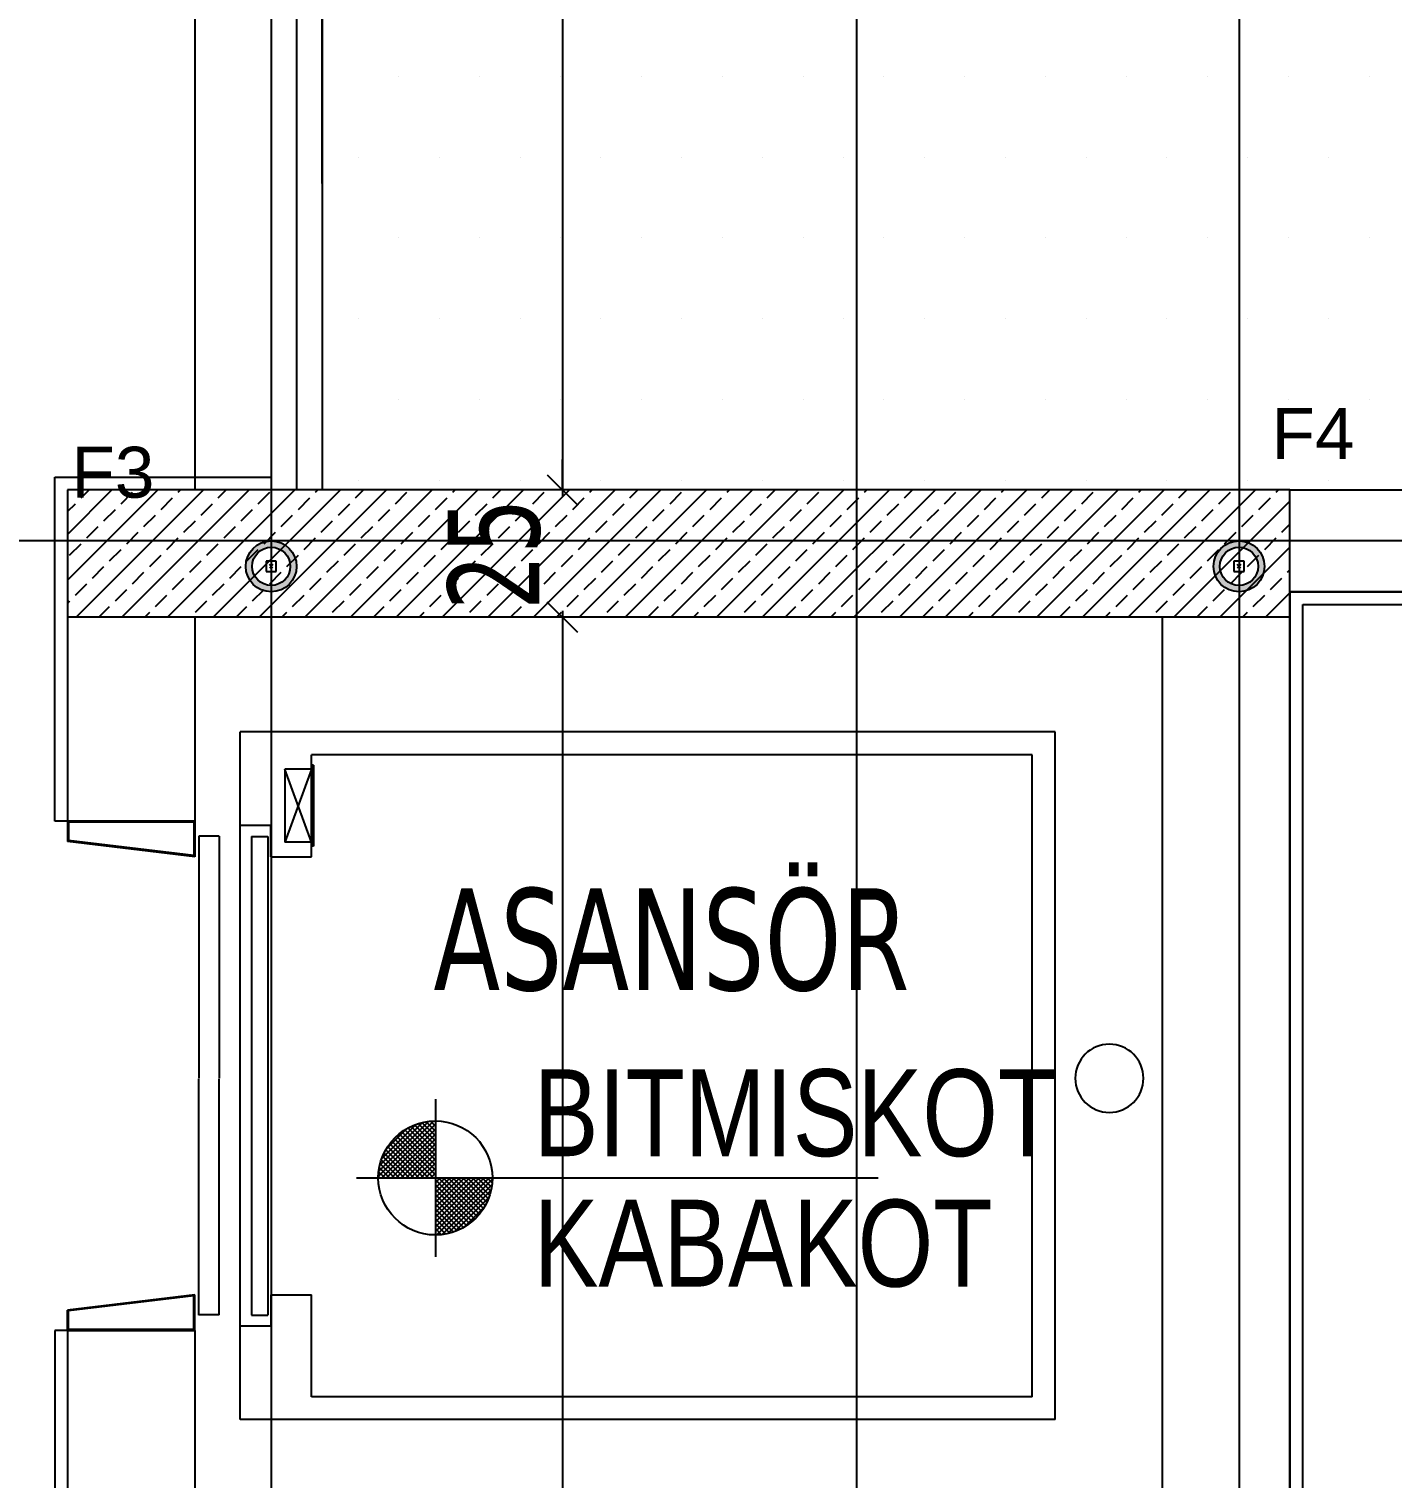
# Model space of a CAD drawing. Header units: millimetres. Extents: x 43168.9 to 43194.6, y -25545.1 to -25543.4.
# Drawn here: x 43175.2594 to 43175.3129, y -25544.5037 to -25544.4468 of the extents above; entities that cross this region are included whole.
import ezdxf

# ---------------------------------------------------------------- set-up
doc = ezdxf.new("R2010")
doc.units = ezdxf.units.MM
doc.header["$LTSCALE"] = 200
for name, pattern in [('DASHDOT', [1, 0.5, -0.25, 0, -0.25]), ('DASHDOT2', [0.5, 0.25, -0.125, 0, -0.125]), ('HIDDEN2', [0.1875, 0.125, -0.0625])]:
    doc.linetypes.add(name, pattern=pattern)
for name, color, linetype in [('aks_sgh', 5, 'DASHDOT2'), ('cam_sgh', 1, 'Continuous'), ('duv_sgh', 4, 'Continuous'), ('gor-3_sgh', 191, 'Continuous'), ('gor-4_sgh', 17, 'Continuous'), ('izd.tas.alt_sgh', 214, 'HIDDEN2'), ('kesitcizgisi_sgh', 22, 'Continuous'), ('kolon-b.a_sgh', 6, 'Continuous'), ('merdi_sgh', 3, 'Continuous'), ('olcudis_sgh', 185, 'Continuous'), ('olcuic_sgh', 183, 'Continuous'), ('siva_sgh', 145, 'Continuous'), ('tarama-betonarme_sgh', 223, 'Continuous'), ('tarama-zemin_sgh', 197, 'Continuous'), ('yazi-merdi_sgh', 9, 'Continuous')]:
    doc.layers.add(name, color=color, linetype=linetype)
doc.styles.add('1-200', font='arial.ttf', dxfattribs={"height": 60})
doc.styles.add('dim', font='VERDANA.TTF', dxfattribs={"width": 0.7})
doc.styles.add('text2', font='arial.ttf')

msp = doc.modelspace()

# ---------------------------------------------------------------- hatches: boundary and pattern name
h = msp.add_hatch(color=256)
edge = h.paths.add_edge_path()
edge.add_arc((43175.268879, -25544.467919), 0.001, 0, 360)
edge = h.paths.add_edge_path(flags=16)
edge.add_arc((43175.268879, -25544.467919), 0.00075, 0, 360)
h = msp.add_hatch(color=256)
edge = h.paths.add_edge_path()
edge.add_arc((43175.306879, -25544.467919), 0.001, 0, 360)
edge = h.paths.add_edge_path(flags=16)
edge.add_arc((43175.306879, -25544.467919), 0.00075, 0, 360)

# ---------------------------------------------------------------- linework, layer by layer
at = {"color": 0, "linetype": 'ByBlock', "lineweight": -2}
for p, q in [((43175.27972, -25544.464319), (43175.28092, -25544.465519)), ((43175.27972, -25544.464319), (43175.28092, -25544.465519)), ((43175.269079, -25544.467719), (43175.268679, -25544.467719)), ((43175.268679, -25544.467719), (43175.268679, -25544.468119)), ((43175.269079, -25544.468119), (43175.269079, -25544.467719)), ((43175.307079, -25544.467719), (43175.306679, -25544.467719)), ((43175.306679, -25544.467719), (43175.306679, -25544.468119)), ((43175.307079, -25544.468119), (43175.307079, -25544.467719)), ((43175.268679, -25544.468119), (43175.269079, -25544.468119)), ((43175.26895, -25544.467849), (43175.268808, -25544.46799)), ((43175.26895, -25544.46799), (43175.268808, -25544.467849)), ((43175.306679, -25544.468119), (43175.307079, -25544.468119)), ((43175.30695, -25544.467849), (43175.306808, -25544.46799)), ((43175.30695, -25544.46799), (43175.306808, -25544.467849)), ((43175.28092, -25544.470519), (43175.27972, -25544.469319)), ((43175.28092, -25544.470519), (43175.27972, -25544.469319))]:
    msp.add_line(p, q, dxfattribs=at)
at = {"color": 0}
for p, q in [((43175.275325, -25544.488837), (43175.275325, -25544.495024)), ((43175.272231, -25544.49193), (43175.292711, -25544.49193))]:
    msp.add_line(p, q, dxfattribs=at)
for p, q in [((43175.27309, -25544.491867), (43175.275263, -25544.489693)), ((43175.273105, -25544.491659), (43175.275055, -25544.489709)), ((43175.273152, -25544.491421), (43175.274827, -25544.489747)), ((43175.273217, -25544.49193), (43175.275325, -25544.489823)), ((43175.27323, -25544.491151), (43175.274554, -25544.489828)), ((43175.273404, -25544.490786), (43175.27418, -25544.49001)), ((43175.273409, -25544.49193), (43175.275325, -25544.490015)), ((43175.275325, -25544.491046), (43175.274246, -25544.489968)), ((43175.275325, -25544.490855), (43175.274378, -25544.489908)), ((43175.275325, -25544.490663), (43175.27451, -25544.489848)), ((43175.275325, -25544.490471), (43175.274651, -25544.489798)), ((43175.275325, -25544.49028), (43175.274799, -25544.489754)), ((43175.275325, -25544.490088), (43175.274961, -25544.489725)), ((43175.275325, -25544.489897), (43175.275128, -25544.4897)), ((43175.275325, -25544.489705), (43175.275311, -25544.489691)), ((43175.274868, -25544.49193), (43175.273531, -25544.490594)), ((43175.273601, -25544.49193), (43175.275325, -25544.490206)), ((43175.27506, -25544.49193), (43175.273618, -25544.490489)), ((43175.275251, -25544.49193), (43175.273705, -25544.490384)), ((43175.273792, -25544.49193), (43175.275325, -25544.490398)), ((43175.275325, -25544.491812), (43175.273805, -25544.490292)), ((43175.275325, -25544.491621), (43175.273906, -25544.490202)), ((43175.273984, -25544.49193), (43175.275325, -25544.490589)), ((43175.275325, -25544.491429), (43175.274015, -25544.490119)), ((43175.275325, -25544.491238), (43175.27413, -25544.490043)), ((43175.274102, -25544.49193), (43175.273258, -25544.491087)), ((43175.274293, -25544.49193), (43175.273316, -25544.490953)), ((43175.274485, -25544.49193), (43175.27338, -25544.490825)), ((43175.274676, -25544.49193), (43175.273453, -25544.490707)), ((43175.274175, -25544.49193), (43175.275325, -25544.490781)), ((43175.274367, -25544.49193), (43175.275325, -25544.490972)), ((43175.274558, -25544.49193), (43175.275325, -25544.491164)), ((43175.273335, -25544.49193), (43175.273103, -25544.491698)), ((43175.273527, -25544.49193), (43175.273126, -25544.491529)), ((43175.273718, -25544.49193), (43175.273163, -25544.491375)), ((43175.27391, -25544.49193), (43175.2732, -25544.491221)), ((43175.27475, -25544.49193), (43175.275325, -25544.491356)), ((43175.274942, -25544.49193), (43175.275325, -25544.491547)), ((43175.273144, -25544.49193), (43175.273089, -25544.491876)), ((43175.275133, -25544.49193), (43175.275325, -25544.491739)), ((43175.275325, -25544.492122), (43175.275516, -25544.49193)), ((43175.275325, -25544.492314), (43175.275708, -25544.49193)), ((43175.275325, -25544.492505), (43175.2759, -25544.49193)), ((43175.275325, -25544.492697), (43175.276091, -25544.49193)), ((43175.275325, -25544.492888), (43175.276283, -25544.49193)), ((43175.275325, -25544.49308), (43175.276474, -25544.49193)), ((43175.275325, -25544.493271), (43175.276666, -25544.49193)), ((43175.275325, -25544.493463), (43175.276857, -25544.49193)), ((43175.275325, -25544.493655), (43175.277049, -25544.49193)), ((43175.275325, -25544.493846), (43175.277241, -25544.49193)), ((43175.275325, -25544.494038), (43175.277432, -25544.49193)), ((43175.276871, -25544.49355), (43175.275325, -25544.492004)), ((43175.276766, -25544.493637), (43175.275325, -25544.492196)), ((43175.275389, -25544.494166), (43175.277562, -25544.491992)), ((43175.276963, -25544.49345), (43175.275443, -25544.49193)), ((43175.275596, -25544.49415), (43175.277546, -25544.4922)), ((43175.277053, -25544.493349), (43175.275634, -25544.49193)), ((43175.277136, -25544.493241), (43175.275826, -25544.49193)), ((43175.277212, -25544.493125), (43175.276017, -25544.49193)), ((43175.277287, -25544.493009), (43175.276209, -25544.49193)), ((43175.277347, -25544.492877), (43175.276401, -25544.49193)), ((43175.277407, -25544.492746), (43175.276592, -25544.49193)), ((43175.277457, -25544.492604), (43175.276784, -25544.49193)), ((43175.277501, -25544.492456), (43175.276975, -25544.49193)), ((43175.277531, -25544.492294), (43175.277167, -25544.49193)), ((43175.277555, -25544.492127), (43175.277358, -25544.49193)), ((43175.277564, -25544.491944), (43175.27755, -25544.49193)), ((43175.276661, -25544.493724), (43175.275325, -25544.492387)), ((43175.276548, -25544.493802), (43175.275325, -25544.492579)), ((43175.27643, -25544.493875), (43175.275325, -25544.49277)), ((43175.275834, -25544.494103), (43175.277509, -25544.492429)), ((43175.276104, -25544.494025), (43175.277427, -25544.492701)), ((43175.276302, -25544.49394), (43175.275325, -25544.492962)), ((43175.276169, -25544.493997), (43175.275325, -25544.493154)), ((43175.276035, -25544.494055), (43175.275325, -25544.493345)), ((43175.276469, -25544.493851), (43175.277245, -25544.493076)), ((43175.27588, -25544.494092), (43175.275325, -25544.493537)), ((43175.275726, -25544.49413), (43175.275325, -25544.493728)), ((43175.275558, -25544.494153), (43175.275325, -25544.49392)), ((43175.27538, -25544.494166), (43175.275325, -25544.494111))]:
    msp.add_line(p, q)
at = {"color": 0, "linetype": 'Continuous', "lineweight": -2}
for centre, radius in [((43175.268879, -25544.467919), 0.001), ((43175.268879, -25544.467919), 0.00075), ((43175.306879, -25544.467919), 0.001), ((43175.306879, -25544.467919), 0.00075)]:
    msp.add_circle(centre, radius, dxfattribs=at)
at = {"color": 0}
msp.add_circle((43175.275325, -25544.49193), 0.00224, dxfattribs=at)
at = {"layer": 'aks_sgh'}
for p, q in [((43175.268879, -25543.740919), (43175.268879, -25544.609919)), ((43175.306879, -25543.740919), (43175.306879, -25544.609919)), ((43175.80688, -25544.466919), (43175.004878, -25544.466919))]:
    msp.add_line(p, q, dxfattribs=at)
at = {"layer": 'cam_sgh'}
for p, q in [((43175.270879, -25544.280919), (43175.270879, -25544.464919)), ((43175.269879, -25544.349919), (43175.269879, -25544.464919))]:
    msp.add_line(p, q, dxfattribs=at)
at = {"layer": 'duv_sgh'}
for p, q in [((43175.260879, -25544.469919), (43175.260879, -25544.477919)), ((43175.265879, -25544.469919), (43175.265879, -25544.477919)), ((43175.303879, -25544.545919), (43175.303879, -25544.469919)), ((43175.308879, -25544.545919), (43175.308879, -25544.469919)), ((43175.260879, -25544.477919), (43175.265879, -25544.477919)), ((43175.260879, -25544.497919), (43175.265879, -25544.497919)), ((43175.260879, -25544.497919), (43175.260879, -25544.515919)), ((43175.265879, -25544.497919), (43175.265879, -25544.515919))]:
    msp.add_line(p, q, dxfattribs=at)
at = {"layer": 'gor-3_sgh'}
for p, q in [((43175.308878, -25544.464919), (43175.405878, -25544.464919)), ((43175.308878, -25544.468919), (43175.405878, -25544.468919))]:
    msp.add_line(p, q, dxfattribs=at)
at = {"layer": 'gor-4_sgh'}
msp.add_line((43175.265879, -25544.349919), (43175.265879, -25544.464919), dxfattribs=at)
at = {"layer": 'izd.tas.alt_sgh'}
for p, q in [((43175.502879, -25544.468919), (43175.308879, -25544.468919)), ((43175.308879, -25544.468919), (43175.308879, -25544.550919))]:
    msp.add_line(p, q, dxfattribs=at)
at = {"layer": 'kesitcizgisi_sgh', "linetype": 'DASHDOT'}
msp.add_line((43175.291879, -25544.613788), (43175.291879, -25543.808164), dxfattribs=at)
at = {"layer": 'kolon-b.a_sgh'}
for p, q in [((43175.308879, -25544.464919), (43175.260879, -25544.464919)), ((43175.260879, -25544.464919), (43175.260879, -25544.469919)), ((43175.308879, -25544.469919), (43175.308879, -25544.464919)), ((43175.308879, -25544.469919), (43175.260879, -25544.469919))]:
    msp.add_line(p, q, dxfattribs=at)
at = {"layer": 'merdi_sgh'}
for p, q in [((43175.299661, -25544.474419), (43175.267661, -25544.474419)), ((43175.267661, -25544.501419), (43175.267661, -25544.474419)), ((43175.299661, -25544.474419), (43175.267661, -25544.474419)), ((43175.299661, -25544.501419), (43175.299661, -25544.474419)), ((43175.299661, -25544.501419), (43175.299661, -25544.474419)), ((43175.298761, -25544.475319), (43175.270461, -25544.475319)), ((43175.298761, -25544.475319), (43175.270461, -25544.475319)), ((43175.270461, -25544.479319), (43175.270461, -25544.475319)), ((43175.270541, -25544.475719), (43175.270461, -25544.475719)), ((43175.270461, -25544.475719), (43175.270461, -25544.478911)), ((43175.270541, -25544.475719), (43175.270461, -25544.475719)), ((43175.270541, -25544.475719), (43175.270541, -25544.478911)), ((43175.298761, -25544.500519), (43175.298761, -25544.475319)), ((43175.298761, -25544.500519), (43175.298761, -25544.475319)), ((43175.270461, -25544.475879), (43175.269421, -25544.475879)), ((43175.269421, -25544.475879), (43175.269421, -25544.478751)), ((43175.270461, -25544.475879), (43175.269421, -25544.478751)), ((43175.270461, -25544.478751), (43175.269421, -25544.475879)), ((43175.270461, -25544.475879), (43175.269421, -25544.475879)), ((43175.260879, -25544.477919), (43175.265879, -25544.477919)), ((43175.260879, -25544.477919), (43175.260879, -25544.478719)), ((43175.265879, -25544.477919), (43175.260879, -25544.477919)), ((43175.260919, -25544.477959), (43175.260919, -25544.478684)), ((43175.265839, -25544.477959), (43175.260919, -25544.477959)), ((43175.265476, -25544.477919), (43175.265476, -25544.477959)), ((43175.265839, -25544.477959), (43175.265839, -25544.479275)), ((43175.265879, -25544.477919), (43175.265879, -25544.477919)), ((43175.265879, -25544.477919), (43175.265879, -25544.479319)), ((43175.266039, -25544.478511), (43175.266039, -25544.488019)), ((43175.266839, -25544.478511), (43175.266039, -25544.478511)), ((43175.266839, -25544.478511), (43175.266839, -25544.488019)), ((43175.268861, -25544.478093), (43175.267661, -25544.478093)), ((43175.268101, -25544.478519), (43175.268101, -25544.488011)), ((43175.268101, -25544.478519), (43175.268741, -25544.478519)), ((43175.268741, -25544.478519), (43175.268741, -25544.488011)), ((43175.268861, -25544.479319), (43175.268861, -25544.478093)), ((43175.265879, -25544.479319), (43175.260879, -25544.478719)), ((43175.265839, -25544.479275), (43175.260919, -25544.478684)), ((43175.270461, -25544.478751), (43175.269421, -25544.478751)), ((43175.270541, -25544.478911), (43175.270461, -25544.478911)), ((43175.268861, -25544.479319), (43175.270461, -25544.479319)), ((43175.266039, -25544.497319), (43175.266039, -25544.488043)), ((43175.266839, -25544.497311), (43175.266839, -25544.488035)), ((43175.268101, -25544.488027), (43175.268101, -25544.497319)), ((43175.268741, -25544.488027), (43175.268741, -25544.497319)), ((43175.265879, -25544.496519), (43175.260879, -25544.497119)), ((43175.265839, -25544.496564), (43175.260919, -25544.497155)), ((43175.265839, -25544.497879), (43175.265839, -25544.496564)), ((43175.265879, -25544.497919), (43175.265879, -25544.496519)), ((43175.268861, -25544.496519), (43175.268861, -25544.497746)), ((43175.268861, -25544.496519), (43175.270461, -25544.496519)), ((43175.270461, -25544.500519), (43175.270461, -25544.496519)), ((43175.260879, -25544.497919), (43175.260879, -25544.497119)), ((43175.260919, -25544.497879), (43175.260919, -25544.497155)), ((43175.266839, -25544.497311), (43175.266039, -25544.497311)), ((43175.268101, -25544.497319), (43175.268741, -25544.497319)), ((43175.260879, -25544.497919), (43175.265879, -25544.497919)), ((43175.265879, -25544.497919), (43175.260879, -25544.497919)), ((43175.265839, -25544.497879), (43175.260919, -25544.497879)), ((43175.265879, -25544.497919), (43175.264879, -25544.497919)), ((43175.265476, -25544.497919), (43175.265476, -25544.497879)), ((43175.268861, -25544.497746), (43175.267661, -25544.497746)), ((43175.298761, -25544.500519), (43175.270461, -25544.500519)), ((43175.298761, -25544.500519), (43175.270461, -25544.500519)), ((43175.299661, -25544.501419), (43175.267661, -25544.501419)), ((43175.299661, -25544.501419), (43175.267661, -25544.501419))]:
    msp.add_line(p, q, dxfattribs=at)
at = {"layer": 'merdi_sgh', "extrusion": (0, 0, -1)}
msp.add_ellipse((43175.301788, -25544.488019), major_axis=(-0.000947, 0.000947), ratio=1, start_param=2.356194490191484, end_param=8.63937979737107, dxfattribs=at)
msp.add_ellipse((43175.301788, -25544.488019), major_axis=(-0.000947, 0.000947), ratio=1, start_param=2.356194490191484, end_param=8.63937979737107, dxfattribs=at)
at = {"layer": 'olcudis_sgh'}
msp.add_line((43175.270879, -25544.452889), (43175.270879, -25544.439889), dxfattribs=at)
at = {"layer": 'olcuic_sgh'}
for p, q in [((43175.28032, -25544.280669), (43175.28032, -25544.465169)), ((43175.28032, -25544.464919), (43175.28032, -25544.463719)), ((43175.29232, -25544.464919), (43175.27932, -25544.464919)), ((43175.29232, -25544.464919), (43175.27932, -25544.464919)), ((43175.29232, -25544.469919), (43175.27932, -25544.469919)), ((43175.29232, -25544.469919), (43175.27932, -25544.469919)), ((43175.28032, -25544.469669), (43175.28032, -25544.546169)), ((43175.28032, -25544.469919), (43175.28032, -25544.471119))]:
    msp.add_line(p, q, dxfattribs=at)
at = {"layer": 'siva_sgh'}
for p, q in [((43175.260379, -25544.477919), (43175.260379, -25544.464419)), ((43175.260379, -25544.464419), (43175.268879, -25544.464419)), ((43175.309379, -25544.551419), (43175.309379, -25544.469419)), ((43175.309379, -25544.469419), (43175.502379, -25544.469419)), ((43175.260879, -25544.477919), (43175.260379, -25544.477919)), ((43175.260879, -25544.497919), (43175.260379, -25544.497919)), ((43175.260379, -25544.497919), (43175.260379, -25544.515919))]:
    msp.add_line(p, q, dxfattribs=at)
at = {"layer": 'tarama-betonarme_sgh'}
for p, q in [((43175.260879, -25544.466667), (43175.262627, -25544.464919)), ((43175.260879, -25544.468463), (43175.264423, -25544.464919)), ((43175.261219, -25544.469919), (43175.266219, -25544.464919)), ((43175.261414, -25544.465234), (43175.261729, -25544.464919)), ((43175.263015, -25544.469919), (43175.268015, -25544.464919)), ((43175.264811, -25544.469919), (43175.269811, -25544.464919)), ((43175.265231, -25544.465009), (43175.265321, -25544.464919)), ((43175.266607, -25544.469919), (43175.271607, -25544.464919)), ((43175.266802, -25544.465234), (43175.267117, -25544.464919)), ((43175.268403, -25544.469919), (43175.273403, -25544.464919)), ((43175.270199, -25544.469919), (43175.275199, -25544.464919)), ((43175.270619, -25544.465009), (43175.270709, -25544.464919)), ((43175.271995, -25544.469919), (43175.276995, -25544.464919)), ((43175.272191, -25544.465234), (43175.272505, -25544.464919)), ((43175.273791, -25544.469919), (43175.278791, -25544.464919)), ((43175.275587, -25544.469919), (43175.280587, -25544.464919)), ((43175.276007, -25544.465009), (43175.276097, -25544.464919)), ((43175.277383, -25544.469919), (43175.282383, -25544.464919)), ((43175.277579, -25544.465234), (43175.277893, -25544.464919)), ((43175.279179, -25544.469919), (43175.284179, -25544.464919)), ((43175.280975, -25544.469919), (43175.285975, -25544.464919)), ((43175.281395, -25544.465009), (43175.281485, -25544.464919)), ((43175.282771, -25544.469919), (43175.287771, -25544.464919)), ((43175.282967, -25544.465234), (43175.283281, -25544.464919)), ((43175.284567, -25544.469919), (43175.289567, -25544.464919)), ((43175.286364, -25544.469919), (43175.291364, -25544.464919)), ((43175.286783, -25544.465009), (43175.286873, -25544.464919)), ((43175.28816, -25544.469919), (43175.29316, -25544.464919)), ((43175.288355, -25544.465234), (43175.288669, -25544.464919)), ((43175.289956, -25544.469919), (43175.294956, -25544.464919)), ((43175.291752, -25544.469919), (43175.296752, -25544.464919)), ((43175.292172, -25544.465009), (43175.292262, -25544.464919)), ((43175.293548, -25544.469919), (43175.298548, -25544.464919)), ((43175.293743, -25544.465234), (43175.294058, -25544.464919)), ((43175.295344, -25544.469919), (43175.300344, -25544.464919)), ((43175.29714, -25544.469919), (43175.30214, -25544.464919)), ((43175.29756, -25544.465009), (43175.29765, -25544.464919)), ((43175.298936, -25544.469919), (43175.303936, -25544.464919)), ((43175.299131, -25544.465234), (43175.299446, -25544.464919)), ((43175.300732, -25544.469919), (43175.305732, -25544.464919)), ((43175.302528, -25544.469919), (43175.307528, -25544.464919)), ((43175.302948, -25544.465009), (43175.303038, -25544.464919)), ((43175.304519, -25544.465234), (43175.304834, -25544.464919)), ((43175.308336, -25544.465009), (43175.308426, -25544.464919)), ((43175.260879, -25544.465769), (43175.26119, -25544.465458)), ((43175.262986, -25544.465458), (43175.263435, -25544.465009)), ((43175.264557, -25544.465683), (43175.265006, -25544.465234)), ((43175.266129, -25544.465907), (43175.266578, -25544.465458)), ((43175.268374, -25544.465458), (43175.268823, -25544.465009)), ((43175.269945, -25544.465683), (43175.270394, -25544.465234)), ((43175.271517, -25544.465907), (43175.271966, -25544.465458)), ((43175.273762, -25544.465458), (43175.274211, -25544.465009)), ((43175.275334, -25544.465683), (43175.275783, -25544.465234)), ((43175.276905, -25544.465907), (43175.277354, -25544.465458)), ((43175.27915, -25544.465458), (43175.279599, -25544.465009)), ((43175.280722, -25544.465683), (43175.281171, -25544.465234)), ((43175.282293, -25544.465907), (43175.282742, -25544.465458)), ((43175.284538, -25544.465458), (43175.284987, -25544.465009)), ((43175.28611, -25544.465683), (43175.286559, -25544.465234)), ((43175.287681, -25544.465907), (43175.28813, -25544.465458)), ((43175.289927, -25544.465458), (43175.290376, -25544.465009)), ((43175.291498, -25544.465683), (43175.291947, -25544.465234)), ((43175.29307, -25544.465907), (43175.293519, -25544.465458)), ((43175.295315, -25544.465458), (43175.295764, -25544.465009)), ((43175.296886, -25544.465683), (43175.297335, -25544.465234)), ((43175.298458, -25544.465907), (43175.298907, -25544.465458)), ((43175.300703, -25544.465458), (43175.301152, -25544.465009)), ((43175.302274, -25544.465683), (43175.302723, -25544.465234)), ((43175.303846, -25544.465907), (43175.304295, -25544.465458)), ((43175.304324, -25544.469919), (43175.308879, -25544.465364)), ((43175.306091, -25544.465458), (43175.30654, -25544.465009)), ((43175.307663, -25544.465683), (43175.308112, -25544.465234)), ((43175.262312, -25544.466132), (43175.262761, -25544.465683)), ((43175.263884, -25544.466356), (43175.264333, -25544.465907)), ((43175.265455, -25544.466581), (43175.265904, -25544.466132)), ((43175.2677, -25544.466132), (43175.268149, -25544.465683)), ((43175.269272, -25544.466356), (43175.269721, -25544.465907)), ((43175.270843, -25544.466581), (43175.271292, -25544.466132)), ((43175.273089, -25544.466132), (43175.273538, -25544.465683)), ((43175.27466, -25544.466356), (43175.275109, -25544.465907)), ((43175.276232, -25544.466581), (43175.276681, -25544.466132)), ((43175.278477, -25544.466132), (43175.278926, -25544.465683)), ((43175.280048, -25544.466356), (43175.280497, -25544.465907)), ((43175.28162, -25544.466581), (43175.282069, -25544.466132)), ((43175.283865, -25544.466132), (43175.284314, -25544.465683)), ((43175.285436, -25544.466356), (43175.285885, -25544.465907)), ((43175.287008, -25544.466581), (43175.287457, -25544.466132)), ((43175.289253, -25544.466132), (43175.289702, -25544.465683)), ((43175.290825, -25544.466356), (43175.291274, -25544.465907)), ((43175.292396, -25544.466581), (43175.292845, -25544.466132)), ((43175.294641, -25544.466132), (43175.29509, -25544.465683)), ((43175.296213, -25544.466356), (43175.296662, -25544.465907)), ((43175.297784, -25544.466581), (43175.298233, -25544.466132)), ((43175.300029, -25544.466132), (43175.300478, -25544.465683)), ((43175.301601, -25544.466356), (43175.30205, -25544.465907)), ((43175.303172, -25544.466581), (43175.303621, -25544.466132)), ((43175.305417, -25544.466132), (43175.305866, -25544.465683)), ((43175.306989, -25544.466356), (43175.307438, -25544.465907)), ((43175.261639, -25544.466805), (43175.262088, -25544.466356)), ((43175.26321, -25544.46703), (43175.263659, -25544.466581)), ((43175.267027, -25544.466805), (43175.267476, -25544.466356)), ((43175.268598, -25544.46703), (43175.269047, -25544.466581)), ((43175.272415, -25544.466805), (43175.272864, -25544.466356)), ((43175.273987, -25544.46703), (43175.274436, -25544.466581)), ((43175.277803, -25544.466805), (43175.278252, -25544.466356)), ((43175.279375, -25544.46703), (43175.279824, -25544.466581)), ((43175.283191, -25544.466805), (43175.28364, -25544.466356)), ((43175.284763, -25544.46703), (43175.285212, -25544.466581)), ((43175.288579, -25544.466805), (43175.289028, -25544.466356)), ((43175.290151, -25544.46703), (43175.2906, -25544.466581)), ((43175.293968, -25544.466805), (43175.294417, -25544.466356)), ((43175.295539, -25544.46703), (43175.295988, -25544.466581)), ((43175.299356, -25544.466805), (43175.299805, -25544.466356)), ((43175.300927, -25544.46703), (43175.301376, -25544.466581)), ((43175.304744, -25544.466805), (43175.305193, -25544.466356)), ((43175.306315, -25544.46703), (43175.306764, -25544.466581)), ((43175.308561, -25544.466581), (43175.308879, -25544.466262)), ((43175.260965, -25544.467479), (43175.261414, -25544.46703)), ((43175.262537, -25544.467703), (43175.262986, -25544.467254)), ((43175.264782, -25544.467254), (43175.265231, -25544.466805)), ((43175.266353, -25544.467479), (43175.266802, -25544.46703)), ((43175.267925, -25544.467703), (43175.268374, -25544.467254)), ((43175.27017, -25544.467254), (43175.270619, -25544.466805)), ((43175.271741, -25544.467479), (43175.272191, -25544.46703)), ((43175.273313, -25544.467703), (43175.273762, -25544.467254)), ((43175.275558, -25544.467254), (43175.276007, -25544.466805)), ((43175.27713, -25544.467479), (43175.277579, -25544.46703)), ((43175.278701, -25544.467703), (43175.27915, -25544.467254)), ((43175.280946, -25544.467254), (43175.281395, -25544.466805)), ((43175.282518, -25544.467479), (43175.282967, -25544.46703)), ((43175.284089, -25544.467703), (43175.284538, -25544.467254)), ((43175.286334, -25544.467254), (43175.286783, -25544.466805)), ((43175.287906, -25544.467479), (43175.288355, -25544.46703)), ((43175.289477, -25544.467703), (43175.289927, -25544.467254)), ((43175.291723, -25544.467254), (43175.292172, -25544.466805)), ((43175.293294, -25544.467479), (43175.293743, -25544.46703)), ((43175.294866, -25544.467703), (43175.295315, -25544.467254)), ((43175.297111, -25544.467254), (43175.29756, -25544.466805)), ((43175.298682, -25544.467479), (43175.299131, -25544.46703)), ((43175.300254, -25544.467703), (43175.300703, -25544.467254)), ((43175.302499, -25544.467254), (43175.302948, -25544.466805)), ((43175.30407, -25544.467479), (43175.304519, -25544.46703)), ((43175.305642, -25544.467703), (43175.306091, -25544.467254)), ((43175.30612, -25544.469919), (43175.308879, -25544.46716)), ((43175.307887, -25544.467254), (43175.308336, -25544.466805)), ((43175.264108, -25544.467928), (43175.264557, -25544.467479)), ((43175.26568, -25544.468152), (43175.266129, -25544.467703)), ((43175.269496, -25544.467928), (43175.269945, -25544.467479)), ((43175.271068, -25544.468152), (43175.271517, -25544.467703)), ((43175.274885, -25544.467928), (43175.275334, -25544.467479)), ((43175.276456, -25544.468152), (43175.276905, -25544.467703)), ((43175.280273, -25544.467928), (43175.280722, -25544.467479)), ((43175.281844, -25544.468152), (43175.282293, -25544.467703)), ((43175.285661, -25544.467928), (43175.28611, -25544.467479)), ((43175.287232, -25544.468152), (43175.287681, -25544.467703)), ((43175.291049, -25544.467928), (43175.291498, -25544.467479)), ((43175.292621, -25544.468152), (43175.29307, -25544.467703)), ((43175.296437, -25544.467928), (43175.296886, -25544.467479)), ((43175.298009, -25544.468152), (43175.298458, -25544.467703)), ((43175.301825, -25544.467928), (43175.302274, -25544.467479)), ((43175.303397, -25544.468152), (43175.303846, -25544.467703)), ((43175.307213, -25544.467928), (43175.307663, -25544.467479)), ((43175.261863, -25544.468377), (43175.262312, -25544.467928)), ((43175.263435, -25544.468601), (43175.263884, -25544.468152)), ((43175.265006, -25544.468826), (43175.265455, -25544.468377)), ((43175.267251, -25544.468377), (43175.2677, -25544.467928)), ((43175.268823, -25544.468601), (43175.269272, -25544.468152)), ((43175.270394, -25544.468826), (43175.270843, -25544.468377)), ((43175.27264, -25544.468377), (43175.273089, -25544.467928)), ((43175.274211, -25544.468601), (43175.27466, -25544.468152)), ((43175.275783, -25544.468826), (43175.276232, -25544.468377)), ((43175.278028, -25544.468377), (43175.278477, -25544.467928)), ((43175.279599, -25544.468601), (43175.280048, -25544.468152)), ((43175.281171, -25544.468826), (43175.28162, -25544.468377)), ((43175.283416, -25544.468377), (43175.283865, -25544.467928)), ((43175.284987, -25544.468601), (43175.285436, -25544.468152)), ((43175.286559, -25544.468826), (43175.287008, -25544.468377)), ((43175.288804, -25544.468377), (43175.289253, -25544.467928)), ((43175.290376, -25544.468601), (43175.290825, -25544.468152)), ((43175.291947, -25544.468826), (43175.292396, -25544.468377)), ((43175.294192, -25544.468377), (43175.294641, -25544.467928)), ((43175.295764, -25544.468601), (43175.296213, -25544.468152)), ((43175.297335, -25544.468826), (43175.297784, -25544.468377)), ((43175.29958, -25544.468377), (43175.300029, -25544.467928)), ((43175.301152, -25544.468601), (43175.301601, -25544.468152)), ((43175.302723, -25544.468826), (43175.303172, -25544.468377)), ((43175.304968, -25544.468377), (43175.305417, -25544.467928)), ((43175.30654, -25544.468601), (43175.306989, -25544.468152)), ((43175.308112, -25544.468826), (43175.308561, -25544.468377)), ((43175.308785, -25544.468152), (43175.308879, -25544.468058)), ((43175.26119, -25544.46905), (43175.261639, -25544.468601)), ((43175.262761, -25544.469275), (43175.26321, -25544.468826)), ((43175.266578, -25544.46905), (43175.267027, -25544.468601)), ((43175.268149, -25544.469275), (43175.268598, -25544.468826)), ((43175.271966, -25544.46905), (43175.272415, -25544.468601)), ((43175.273538, -25544.469275), (43175.273987, -25544.468826)), ((43175.277354, -25544.46905), (43175.277803, -25544.468601)), ((43175.278926, -25544.469275), (43175.279375, -25544.468826)), ((43175.282742, -25544.46905), (43175.283191, -25544.468601)), ((43175.284314, -25544.469275), (43175.284763, -25544.468826)), ((43175.28813, -25544.46905), (43175.288579, -25544.468601)), ((43175.289702, -25544.469275), (43175.290151, -25544.468826)), ((43175.293519, -25544.46905), (43175.293968, -25544.468601)), ((43175.29509, -25544.469275), (43175.295539, -25544.468826)), ((43175.298907, -25544.46905), (43175.299356, -25544.468601)), ((43175.300478, -25544.469275), (43175.300927, -25544.468826)), ((43175.304295, -25544.46905), (43175.304744, -25544.468601)), ((43175.305866, -25544.469275), (43175.306315, -25544.468826)), ((43175.307916, -25544.469919), (43175.308879, -25544.468956)), ((43175.260879, -25544.469361), (43175.260965, -25544.469275)), ((43175.262117, -25544.469919), (43175.262537, -25544.4695)), ((43175.264333, -25544.4695), (43175.264782, -25544.46905)), ((43175.265904, -25544.469724), (43175.266353, -25544.469275)), ((43175.267505, -25544.469919), (43175.267925, -25544.4695)), ((43175.269721, -25544.4695), (43175.27017, -25544.46905)), ((43175.271292, -25544.469724), (43175.271741, -25544.469275)), ((43175.272893, -25544.469919), (43175.273313, -25544.4695)), ((43175.275109, -25544.4695), (43175.275558, -25544.46905)), ((43175.276681, -25544.469724), (43175.27713, -25544.469275)), ((43175.278281, -25544.469919), (43175.278701, -25544.4695)), ((43175.280497, -25544.4695), (43175.280946, -25544.46905)), ((43175.282069, -25544.469724), (43175.282518, -25544.469275)), ((43175.283669, -25544.469919), (43175.284089, -25544.4695)), ((43175.285885, -25544.4695), (43175.286334, -25544.46905)), ((43175.287457, -25544.469724), (43175.287906, -25544.469275)), ((43175.289058, -25544.469919), (43175.289477, -25544.4695)), ((43175.291274, -25544.4695), (43175.291723, -25544.46905)), ((43175.292845, -25544.469724), (43175.293294, -25544.469275)), ((43175.294446, -25544.469919), (43175.294866, -25544.4695)), ((43175.296662, -25544.4695), (43175.297111, -25544.46905)), ((43175.298233, -25544.469724), (43175.298682, -25544.469275)), ((43175.299834, -25544.469919), (43175.300254, -25544.4695)), ((43175.30205, -25544.4695), (43175.302499, -25544.46905)), ((43175.303621, -25544.469724), (43175.30407, -25544.469275)), ((43175.305222, -25544.469919), (43175.305642, -25544.4695)), ((43175.307438, -25544.4695), (43175.307887, -25544.46905)), ((43175.263913, -25544.469919), (43175.264108, -25544.469724)), ((43175.269301, -25544.469919), (43175.269496, -25544.469724)), ((43175.274689, -25544.469919), (43175.274885, -25544.469724)), ((43175.280077, -25544.469919), (43175.280273, -25544.469724)), ((43175.285465, -25544.469919), (43175.285661, -25544.469724)), ((43175.290854, -25544.469919), (43175.291049, -25544.469724)), ((43175.296242, -25544.469919), (43175.296437, -25544.469724)), ((43175.30163, -25544.469919), (43175.301825, -25544.469724)), ((43175.307018, -25544.469919), (43175.307213, -25544.469724))]:
    msp.add_line(p, q, dxfattribs=at)
at = {"layer": 'tarama-zemin_sgh'}
for p, q in [((43175.273887, -25544.448675), (43175.273887, -25544.448675)), ((43175.277062, -25544.448675), (43175.277062, -25544.448675)), ((43175.280237, -25544.448675), (43175.280237, -25544.448675)), ((43175.283412, -25544.448675), (43175.283412, -25544.448675)), ((43175.286587, -25544.448675), (43175.286587, -25544.448675)), ((43175.289762, -25544.448675), (43175.289762, -25544.448675)), ((43175.292937, -25544.448675), (43175.292937, -25544.448675)), ((43175.296112, -25544.448675), (43175.296112, -25544.448675)), ((43175.299287, -25544.448675), (43175.299287, -25544.448675)), ((43175.302462, -25544.448675), (43175.302462, -25544.448675)), ((43175.305637, -25544.448675), (43175.305637, -25544.448675)), ((43175.308812, -25544.448675), (43175.308812, -25544.448675)), ((43175.311987, -25544.448675), (43175.311987, -25544.448675)), ((43175.2723, -25544.45185), (43175.2723, -25544.45185)), ((43175.275475, -25544.45185), (43175.275475, -25544.45185)), ((43175.27865, -25544.45185), (43175.27865, -25544.45185)), ((43175.281825, -25544.45185), (43175.281825, -25544.45185)), ((43175.285, -25544.45185), (43175.285, -25544.45185)), ((43175.288175, -25544.45185), (43175.288175, -25544.45185)), ((43175.29135, -25544.45185), (43175.29135, -25544.45185)), ((43175.294525, -25544.45185), (43175.294525, -25544.45185)), ((43175.2977, -25544.45185), (43175.2977, -25544.45185)), ((43175.300875, -25544.45185), (43175.300875, -25544.45185)), ((43175.30405, -25544.45185), (43175.30405, -25544.45185)), ((43175.307225, -25544.45185), (43175.307225, -25544.45185)), ((43175.3104, -25544.45185), (43175.3104, -25544.45185)), ((43175.273887, -25544.455025), (43175.273887, -25544.455025)), ((43175.277062, -25544.455025), (43175.277062, -25544.455025)), ((43175.280237, -25544.455025), (43175.280237, -25544.455025)), ((43175.283412, -25544.455025), (43175.283412, -25544.455025)), ((43175.286587, -25544.455025), (43175.286587, -25544.455025)), ((43175.289762, -25544.455025), (43175.289762, -25544.455025)), ((43175.292937, -25544.455025), (43175.292937, -25544.455025)), ((43175.296112, -25544.455025), (43175.296112, -25544.455025)), ((43175.299287, -25544.455025), (43175.299287, -25544.455025)), ((43175.302462, -25544.455025), (43175.302462, -25544.455025)), ((43175.305637, -25544.455025), (43175.305637, -25544.455025)), ((43175.308812, -25544.455025), (43175.308812, -25544.455025)), ((43175.311987, -25544.455025), (43175.311987, -25544.455025)), ((43175.2723, -25544.4582), (43175.2723, -25544.4582)), ((43175.275475, -25544.4582), (43175.275475, -25544.4582)), ((43175.27865, -25544.4582), (43175.27865, -25544.4582)), ((43175.281825, -25544.4582), (43175.281825, -25544.4582)), ((43175.285, -25544.4582), (43175.285, -25544.4582)), ((43175.288175, -25544.4582), (43175.288175, -25544.4582)), ((43175.29135, -25544.4582), (43175.29135, -25544.4582)), ((43175.294525, -25544.4582), (43175.294525, -25544.4582)), ((43175.2977, -25544.4582), (43175.2977, -25544.4582)), ((43175.300875, -25544.4582), (43175.300875, -25544.4582)), ((43175.30405, -25544.4582), (43175.30405, -25544.4582)), ((43175.307225, -25544.4582), (43175.307225, -25544.4582)), ((43175.3104, -25544.4582), (43175.3104, -25544.4582)), ((43175.273887, -25544.461375), (43175.273887, -25544.461375)), ((43175.277062, -25544.461375), (43175.277062, -25544.461375)), ((43175.280237, -25544.461375), (43175.280237, -25544.461375)), ((43175.283412, -25544.461375), (43175.283412, -25544.461375)), ((43175.286587, -25544.461375), (43175.286587, -25544.461375)), ((43175.289762, -25544.461375), (43175.289762, -25544.461375)), ((43175.292937, -25544.461375), (43175.292937, -25544.461375)), ((43175.296112, -25544.461375), (43175.296112, -25544.461375)), ((43175.299287, -25544.461375), (43175.299287, -25544.461375)), ((43175.302462, -25544.461375), (43175.302462, -25544.461375)), ((43175.305637, -25544.461375), (43175.305637, -25544.461375)), ((43175.308812, -25544.461375), (43175.308812, -25544.461375)), ((43175.311987, -25544.461375), (43175.311987, -25544.461375)), ((43175.2723, -25544.46455), (43175.2723, -25544.46455)), ((43175.275475, -25544.46455), (43175.275475, -25544.46455)), ((43175.27865, -25544.46455), (43175.27865, -25544.46455)), ((43175.281825, -25544.46455), (43175.281825, -25544.46455)), ((43175.285, -25544.46455), (43175.285, -25544.46455)), ((43175.288175, -25544.46455), (43175.288175, -25544.46455)), ((43175.29135, -25544.46455), (43175.29135, -25544.46455)), ((43175.294525, -25544.46455), (43175.294525, -25544.46455)), ((43175.2977, -25544.46455), (43175.2977, -25544.46455)), ((43175.300875, -25544.46455), (43175.300875, -25544.46455)), ((43175.30405, -25544.46455), (43175.30405, -25544.46455)), ((43175.307225, -25544.46455), (43175.307225, -25544.46455)), ((43175.3104, -25544.46455), (43175.3104, -25544.46455))]:
    msp.add_line(p, q, dxfattribs=at)

# ---------------------------------------------------------------- texts
at = {"color": 0, "style": 'text2', "width": 0.8}
for tag, p, s in [('BITMISKOT', (43175.279186, -25544.491077), '+0,10'), ('KABAKOT', (43175.279186, -25544.496197), '±0,00')]:
    msp.add_attdef(tag, p, s, height=0.0034133, dxfattribs=at)
at = {"layer": 'aks_sgh', "style": '1-200'}
for s, p in [('F4', (43175.308155, -25544.463707)), ('F3', (43175.261033, -25544.465223))]:
    msp.add_text(s, height=0.002, rotation=0, dxfattribs=at).set_placement(p)
at = {"layer": 'olcuic_sgh', "color": 2, "style": 'dim', "width": 0.7}
msp.add_text('25', height=0.0036, rotation=90, dxfattribs=at).set_placement((43175.279407, -25544.469636))
at = {"layer": 'yazi-merdi_sgh', "color": 252, "style": 'dim', "width": 0.7}
msp.add_text('ASANSÖR', height=0.004, dxfattribs=at).set_placement((43175.275246, -25544.484556))

doc.saveas('drawing.dxf')
